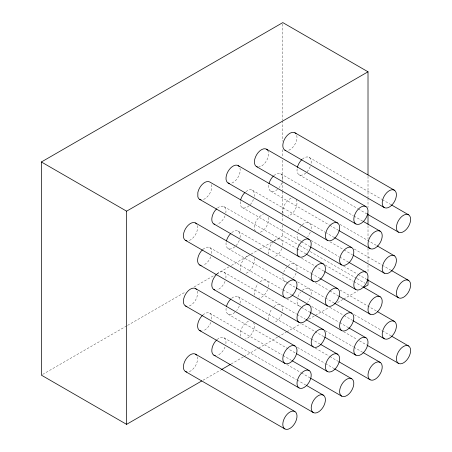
<?xml version="1.0" encoding="UTF-8"?>
<svg xmlns="http://www.w3.org/2000/svg" width="452" height="452" viewBox="0 0 452 452"><rect width="100%" height="100%" fill="white"/><g stroke="black" fill="none" stroke-linecap="round" stroke-linejoin="round"><path stroke-width="0.34" stroke-dasharray="2.26 1.69" d="M42.607 374.448L126.95 325.756M127.566 325.4L185.625 291.879M194.185 286.941L216.186 274.234M216.796 273.884L229.023 266.827M231.464 265.414L250.414 254.476M251.024 254.126L258.968 249.538M259.578 249.182L271.805 242.125M274.245 240.713L282.805 235.774L299.235 245.261M202.993 380.239L220.717 370.007M231.108 364.007L243.329 356.95M243.939 356.6L257.996 348.486M258.606 348.13L277.556 337.192M278.166 336.842L286.11 332.254M286.721 331.898L300.778 323.785M308.727 319.197L314.835 315.666M315.451 315.315L329.508 307.196M337.452 302.614L342.949 299.433M343.565 299.083L357.622 290.969M309.128 157.386L381.703 199.287M382.307 199.637L390.85 204.57M299.083 174.777L357.634 208.581M358.244 208.931L366.781 213.864M280.726 173.783L353.3 215.683M353.91 216.033L362.447 220.966M340.057 224.435L376.646 245.56M270.68 191.173L329.231 224.977M329.841 225.328L338.378 230.26M252.323 190.179L324.982 232.13M325.508 232.435L334.13 237.413M354.255 249.035L381.703 264.878M382.307 265.228L390.85 270.16M330.017 241.826L343.43 249.577M344.04 249.928L352.577 254.855M311.044 240.481L339.096 256.679M339.706 257.03L348.243 261.962M242.283 207.575L300.913 241.424M301.439 241.73L310.061 246.707M343.605 266.075L357.634 274.172M358.244 274.522L366.781 279.455M299.846 245.611L307.755 250.182M310.191 251.589L356.447 278.291M357.057 278.641L364.967 283.212M223.921 206.581L296.58 248.532M297.105 248.832L305.727 253.809M325.242 265.081L353.3 281.274M353.91 281.63L362.447 286.557M301.614 258.228L314.417 265.618M315.027 265.974L324.174 271.256M238.119 231.175L310.784 273.127M311.304 273.426L319.931 278.409M340.057 290.026L376.646 311.157M315.202 282.472L329.231 290.568M329.841 290.924L338.378 295.851M297.45 281.828L324.982 297.727M325.508 298.026L334.13 303.004M354.255 314.626L381.703 330.468M382.307 330.824L390.85 335.751M228.079 248.566L295.772 287.653M330.017 307.422L343.43 315.168M344.04 315.519L352.577 320.451M209.717 247.572L282.381 289.523M282.901 289.828L291.529 294.806M311.654 306.428L339.096 322.27M339.706 322.621L348.243 327.553M286.8 298.868L300.829 306.97M301.439 307.32L310.061 312.298M343.605 331.666L357.023 339.412M359.459 340.819L366.781 345.046M223.921 272.172L296.58 314.123M297.105 314.422L305.642 319.355M325.242 330.672L353.3 346.865M353.91 347.221L362.447 352.148M301.614 323.818L314.417 331.214M315.027 331.565L324.174 336.847M238.119 296.766L310.693 338.667M311.304 339.023L319.841 343.949M315.202 348.063L329.231 356.165M329.841 356.515L338.378 361.442M297.45 347.418L324.898 363.267M325.508 363.617L334.045 368.549M228.079 314.163L295.772 353.244M209.717 313.168L282.291 355.069M282.901 355.419L291.438 360.346M286.8 364.459L300.829 372.561M301.439 372.911L309.976 377.844M223.921 337.763L296.495 379.663M297.105 380.013L305.642 384.946M368.013 176.263L368.013 197.439M368.013 198.145L368.013 207.321M368.013 225.672L368.013 239.085M368.013 248.261L368.013 262.38M368.013 265.205L368.013 272.968M282.805 24.012L282.805 120.012M282.805 120.718L282.805 141.188M282.805 149.657L282.805 157.42M282.805 160.245L282.805 180.715M282.805 181.422L282.805 190.597M282.805 191.303L282.805 213.892M282.805 214.598L282.805 222.361M282.805 225.186L282.805 235.774M239.961 168.2A10.04 5.797 -60 0 1 231.26 183.263M211.559 184.597A10.04 5.797 -60 0 1 202.863 199.66M302.269 159.223A10.04 5.797 -60 0 1 311.072 163.664M310.253 166.63A10.04 5.797 -60 0 1 306.388 172.528M305.942 172.941A10.04 5.797 -60 0 1 297.145 168.5M267.652 150.233A10.04 5.797 -60 0 1 266.736 160.398A10.04 5.797 -60 0 1 258.499 167.048M296.761 135.402A10.04 5.797 -60 0 1 288.065 150.465M202.863 249.414A10.04 5.797 -60 0 1 211.559 254.431M210.847 256.821A10.04 5.797 -60 0 1 202.863 265.251M273.867 175.619A10.04 5.797 -60 0 1 282.562 180.642M281.85 183.026A10.04 5.797 -60 0 1 279.251 187.529M277.539 189.337A10.04 5.797 -60 0 1 268.844 184.32M245.916 191.637A10.04 5.797 -60 0 1 254.267 196.456M253.453 199.428A10.04 5.797 -60 0 1 249.583 205.327M249.137 205.733A10.04 5.797 -60 0 1 240.34 201.298M217.514 208.033A10.04 5.797 -60 0 1 225.864 212.858M225.051 215.824A10.04 5.797 -60 0 1 217.062 224.254M197.355 225.593A10.04 5.797 -60 0 1 188.659 240.656M197.355 291.184A10.04 5.797 -60 0 1 188.659 306.247M296.054 199.428A10.04 5.797 -60 0 1 295.54 208.818A10.04 5.797 -60 0 1 288.065 216.056M283.048 213.158A10.04 5.797 -60 0 1 285.342 203.428A10.04 5.797 -60 0 1 292.907 197.914M268.364 217.395A10.04 5.797 -60 0 1 266.064 227.119A10.04 5.797 -60 0 1 258.499 232.639M255.352 231.125A10.04 5.797 -60 0 1 255.872 221.734A10.04 5.797 -60 0 1 263.341 214.497M231.712 232.633A10.04 5.797 -60 0 1 239.961 238.034M239.249 240.419A10.04 5.797 -60 0 1 235.379 246.323M234.938 246.73A10.04 5.797 -60 0 1 226.243 241.713M217.062 274.008A10.04 5.797 -60 0 1 225.864 278.449M225.051 281.415A10.04 5.797 -60 0 1 217.062 289.851M217.062 339.599A10.04 5.797 -60 0 1 225.864 344.04M225.051 347.006A10.04 5.797 -60 0 1 217.062 355.441M254.16 258.386A10.04 5.797 -60 0 1 245.464 273.449M240.441 270.55A10.04 5.797 -60 0 1 249.137 255.487M273.867 241.215A10.04 5.797 -60 0 1 282.562 246.233M281.85 248.623A10.04 5.797 -60 0 1 273.867 257.052M268.844 254.154A10.04 5.797 -60 0 1 273.42 241.622M302.269 224.813A10.04 5.797 -60 0 1 310.965 229.836M310.253 232.221A10.04 5.797 -60 0 1 307.654 236.724M300.557 240.826A10.04 5.797 -60 0 1 297.145 234.091M297.958 231.125A10.04 5.797 -60 0 1 301.823 225.226M288.065 265.81A10.04 5.797 -60 0 1 296.761 270.833M296.054 273.217A10.04 5.797 -60 0 1 293.455 277.72M286.353 281.822A10.04 5.797 -60 0 1 283.048 274.505M283.754 272.121A10.04 5.797 -60 0 1 287.625 266.222M260.115 281.828A10.04 5.797 -60 0 1 268.364 287.229M267.652 289.613A10.04 5.797 -60 0 1 258.499 298.23M254.645 295.15A10.04 5.797 -60 0 1 257.951 284.014M231.712 298.224A10.04 5.797 -60 0 1 239.961 303.625M239.249 306.015A10.04 5.797 -60 0 1 236.65 310.513M234.938 312.321A10.04 5.797 -60 0 1 226.243 307.303M202.863 315.004A10.04 5.797 -60 0 1 211.559 320.027M210.847 322.412A10.04 5.797 -60 0 1 202.863 330.841M197.355 356.775A10.04 5.797 -60 0 1 188.659 371.838M253.453 322.412A10.04 5.797 -60 0 1 252.934 331.802A10.04 5.797 -60 0 1 245.464 339.045M240.441 336.141A10.04 5.797 -60 0 1 249.137 321.084M302.269 290.41A10.04 5.797 -60 0 1 310.965 295.427M310.253 297.817A10.04 5.797 -60 0 1 307.654 302.315M300.557 306.416A10.04 5.797 -60 0 1 297.145 299.687M297.958 296.715A10.04 5.797 -60 0 1 300.557 292.218M273.867 306.806A10.04 5.797 -60 0 1 282.562 311.823M281.85 314.213A10.04 5.797 -60 0 1 273.867 322.643M268.844 319.745A10.04 5.797 -60 0 1 272.155 308.614"/><path stroke-width="0.68" d="M201.767 380.946L126.594 424.349L41.386 375.154L41.386 161.98L282.805 22.6L368.013 71.795L368.013 174.851M41.386 161.98L126.594 211.174L368.013 71.795M221.327 369.657L230.492 364.363M363.73 287.438L368.013 284.969L368.013 279.319M294.924 132.786L394.33 190.179A10.04 5.797 -60 0 1 391.149 205.733A10.04 5.797 -60 0 1 382.454 200.716A10.04 5.797 -60 0 1 394.33 190.179M391.46 204.92L408.535 214.779A10.04 5.797 -60 0 1 405.354 230.334A10.04 5.797 -60 0 1 396.653 225.311A10.04 5.797 -60 0 1 408.535 214.779M284.884 150.183L384.29 207.575M266.522 149.188L365.934 206.581A10.04 5.797 -60 0 1 362.747 222.135A10.04 5.797 -60 0 1 354.052 217.113A10.04 5.797 -60 0 1 365.934 206.581M367.391 214.214L398.494 232.17M363.058 221.316L380.132 231.175A10.04 5.797 -60 0 1 376.951 246.73A10.04 5.797 -60 0 1 368.25 241.707A10.04 5.797 -60 0 1 380.132 231.175M256.482 166.579L355.888 223.972M238.119 165.585L337.531 222.977A10.04 5.797 -60 0 1 334.344 238.532A10.04 5.797 -60 0 1 325.649 233.509A10.04 5.797 -60 0 1 337.531 222.977M377.256 245.916L394.33 255.775A10.04 5.797 -60 0 1 391.149 271.33A10.04 5.797 -60 0 1 382.454 266.307A10.04 5.797 -60 0 1 394.33 255.775M338.989 230.61L370.092 248.566M334.655 237.712L351.729 247.572A10.04 5.797 -60 0 1 348.548 263.126A10.04 5.797 -60 0 1 339.853 258.109A10.04 5.797 -60 0 1 351.729 247.572M391.46 270.511L408.535 280.37A10.04 5.797 -60 0 1 405.354 295.924A10.04 5.797 -60 0 1 396.653 290.902A10.04 5.797 -60 0 1 408.535 280.37M228.079 182.975L327.485 240.368M353.187 255.21L384.29 273.166M309.128 239.374L209.717 181.981A10.04 5.797 -60 0 0 197.84 192.518L197.84 196.761A10.04 5.797 -60 0 0 201.146 199.829M348.854 262.313L365.934 272.172A10.04 5.797 -60 0 1 362.747 287.726A10.04 5.797 -60 0 1 354.052 282.703A10.04 5.797 -60 0 1 365.934 272.172M310.586 247.007L341.689 264.968M367.391 279.805L398.494 297.761M306.253 254.114L323.327 263.974A10.04 5.797 -60 0 1 320.146 279.528A10.04 5.797 -60 0 1 311.451 274.505A10.04 5.797 -60 0 1 323.327 263.974M363.058 286.907L380.132 296.766A10.04 5.797 -60 0 1 376.951 312.321A10.04 5.797 -60 0 1 368.25 307.303A10.04 5.797 -60 0 1 380.132 296.766M199.677 199.372L299.083 256.764M324.785 271.607L355.888 289.562M320.451 278.709L337.531 288.568A10.04 5.797 -60 0 1 334.344 304.123A10.04 5.797 -60 0 1 325.649 299.1A10.04 5.797 -60 0 1 337.531 288.568M377.256 311.507L394.33 321.366A10.04 5.797 -60 0 1 391.149 336.921A10.04 5.797 -60 0 1 382.454 331.898A10.04 5.797 -60 0 1 394.33 321.366M213.881 223.972L313.287 281.364M338.989 296.201L370.092 314.163M195.518 222.977L294.924 280.37A10.04 5.797 -60 0 1 291.743 295.924A10.04 5.797 -60 0 1 283.048 290.902A10.04 5.797 -60 0 1 294.924 280.37M334.655 303.309L351.729 313.168A10.04 5.797 -60 0 1 348.548 328.723A10.04 5.797 -60 0 1 339.853 323.7A10.04 5.797 -60 0 1 351.729 313.168M391.46 336.102L408.535 345.961A10.04 5.797 -60 0 1 405.354 361.515A10.04 5.797 -60 0 1 396.653 356.498A10.04 5.797 -60 0 1 408.535 345.961M296.382 288.003L327.485 305.959M353.187 320.801L384.29 338.757M292.048 295.105L309.128 304.964A10.04 5.797 -60 0 1 305.942 320.519A10.04 5.797 -60 0 1 297.246 315.502A10.04 5.797 -60 0 1 309.128 304.964M348.854 327.903L365.934 337.763A10.04 5.797 -60 0 1 362.747 353.317A10.04 5.797 -60 0 1 354.052 348.294A10.04 5.797 -60 0 1 365.934 337.763M185.478 240.368L284.884 297.761M310.586 312.603L341.689 330.559M367.391 345.396L398.494 363.357M306.253 319.705L323.327 329.564A10.04 5.797 -60 0 1 320.146 345.119A10.04 5.797 -60 0 1 311.451 340.096A10.04 5.797 -60 0 1 323.327 329.564M363.058 352.503L380.132 362.363A10.04 5.797 -60 0 1 376.951 377.917A10.04 5.797 -60 0 1 368.25 372.894A10.04 5.797 -60 0 1 380.132 362.363M199.677 264.968L299.083 322.361M324.785 337.198L355.888 355.153M320.451 344.3L337.531 354.159A10.04 5.797 -60 0 1 334.344 369.713A10.04 5.797 -60 0 1 325.649 364.696A10.04 5.797 -60 0 1 337.531 354.159M213.881 289.562L313.287 346.955M338.989 361.798L370.092 379.753M195.518 288.568L294.924 345.961A10.04 5.797 -60 0 1 291.743 361.515A10.04 5.797 -60 0 1 283.048 356.492A10.04 5.797 -60 0 1 294.924 345.961M334.655 368.9L351.729 378.759A10.04 5.797 -60 0 1 348.548 394.313A10.04 5.797 -60 0 1 339.853 389.291A10.04 5.797 -60 0 1 351.729 378.759M296.382 353.594L327.485 371.555M292.048 360.702L309.128 370.561A10.04 5.797 -60 0 1 305.942 386.115A10.04 5.797 -60 0 1 297.246 381.092A10.04 5.797 -60 0 1 309.128 370.561M185.478 305.959L284.884 363.351M310.586 378.194L341.689 396.15M306.253 385.296L323.327 395.155A10.04 5.797 -60 0 1 320.146 410.71A10.04 5.797 -60 0 1 311.451 405.687A10.04 5.797 -60 0 1 323.327 395.155M199.677 330.559L299.083 387.952M213.881 355.153L313.287 412.546M195.518 354.159L294.924 411.552A10.04 5.797 -60 0 1 291.743 427.106A10.04 5.797 -60 0 1 283.048 422.089A10.04 5.797 -60 0 1 294.924 411.552M185.478 371.555L284.884 428.948M368.013 213.677L368.013 224.265M126.594 211.174L126.594 424.349M229.548 183.433A10.04 5.797 -60 0 1 228.079 171.381A10.04 5.797 -60 0 1 239.249 166.63M297.382 167.33A10.04 5.797 -60 0 1 301.823 159.635M257.431 166.952A10.04 5.797 -60 0 1 256.708 154.607A10.04 5.797 -60 0 1 267.652 150.233M285.833 150.55A10.04 5.797 -60 0 1 285.105 138.21A10.04 5.797 -60 0 1 296.054 133.837M201.146 265.42A10.04 5.797 -60 0 1 197.631 259.544A10.04 5.797 -60 0 1 202.417 249.82M268.98 183.727A10.04 5.797 -60 0 1 273.42 176.031M240.577 200.129A10.04 5.797 -60 0 1 245.024 192.428M214.83 224.345A10.04 5.797 -60 0 1 211.869 218.175A10.04 5.797 -60 0 1 216.621 208.83M186.947 240.826A10.04 5.797 -60 0 1 185.478 228.774A10.04 5.797 -60 0 1 196.648 224.022M186.947 306.416A10.04 5.797 -60 0 1 185.478 294.365A10.04 5.797 -60 0 1 196.648 289.613M226.379 241.119A10.04 5.797 -60 0 1 230.819 233.424M214.83 289.935A10.04 5.797 -60 0 1 211.869 283.766A10.04 5.797 -60 0 1 216.621 274.42M215.35 355.611A10.04 5.797 -60 0 1 211.835 349.735A10.04 5.797 -60 0 1 216.621 340.011M226.379 306.716A10.04 5.797 -60 0 1 230.819 299.015M201.146 331.011A10.04 5.797 -60 0 1 197.631 325.135A10.04 5.797 -60 0 1 202.417 315.417M186.947 372.007A10.04 5.797 -60 0 1 185.478 359.956A10.04 5.797 -60 0 1 196.648 355.21M297.246 249.911L297.246 254.154A10.04 5.797 -60 0 0 308.179 252.436A10.04 5.797 -60 0 0 308.179 239.001A10.04 5.797 -60 0 0 297.246 249.911"/></g></svg>
